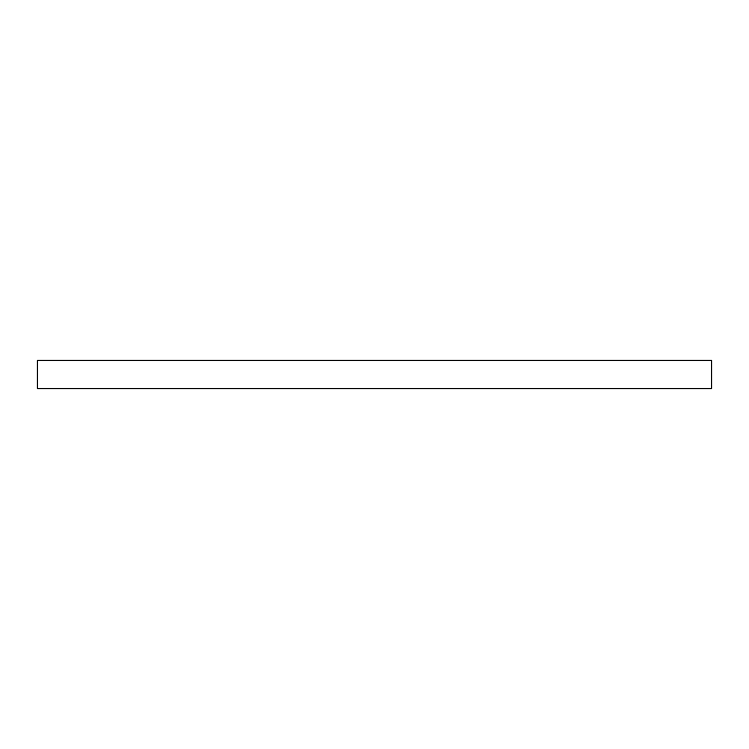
<?xml version="1.0" encoding="UTF-8"?>
<svg xmlns="http://www.w3.org/2000/svg" width="749" height="749" viewBox="0 0 749 749"><rect width="100%" height="100%" fill="white"/><g stroke="black" fill="none" stroke-linecap="round" stroke-linejoin="round"><path stroke-width="1.12" d="M711.55 360.456L37.45 360.456L37.45 388.544L711.55 388.544L711.55 360.456"/></g></svg>
